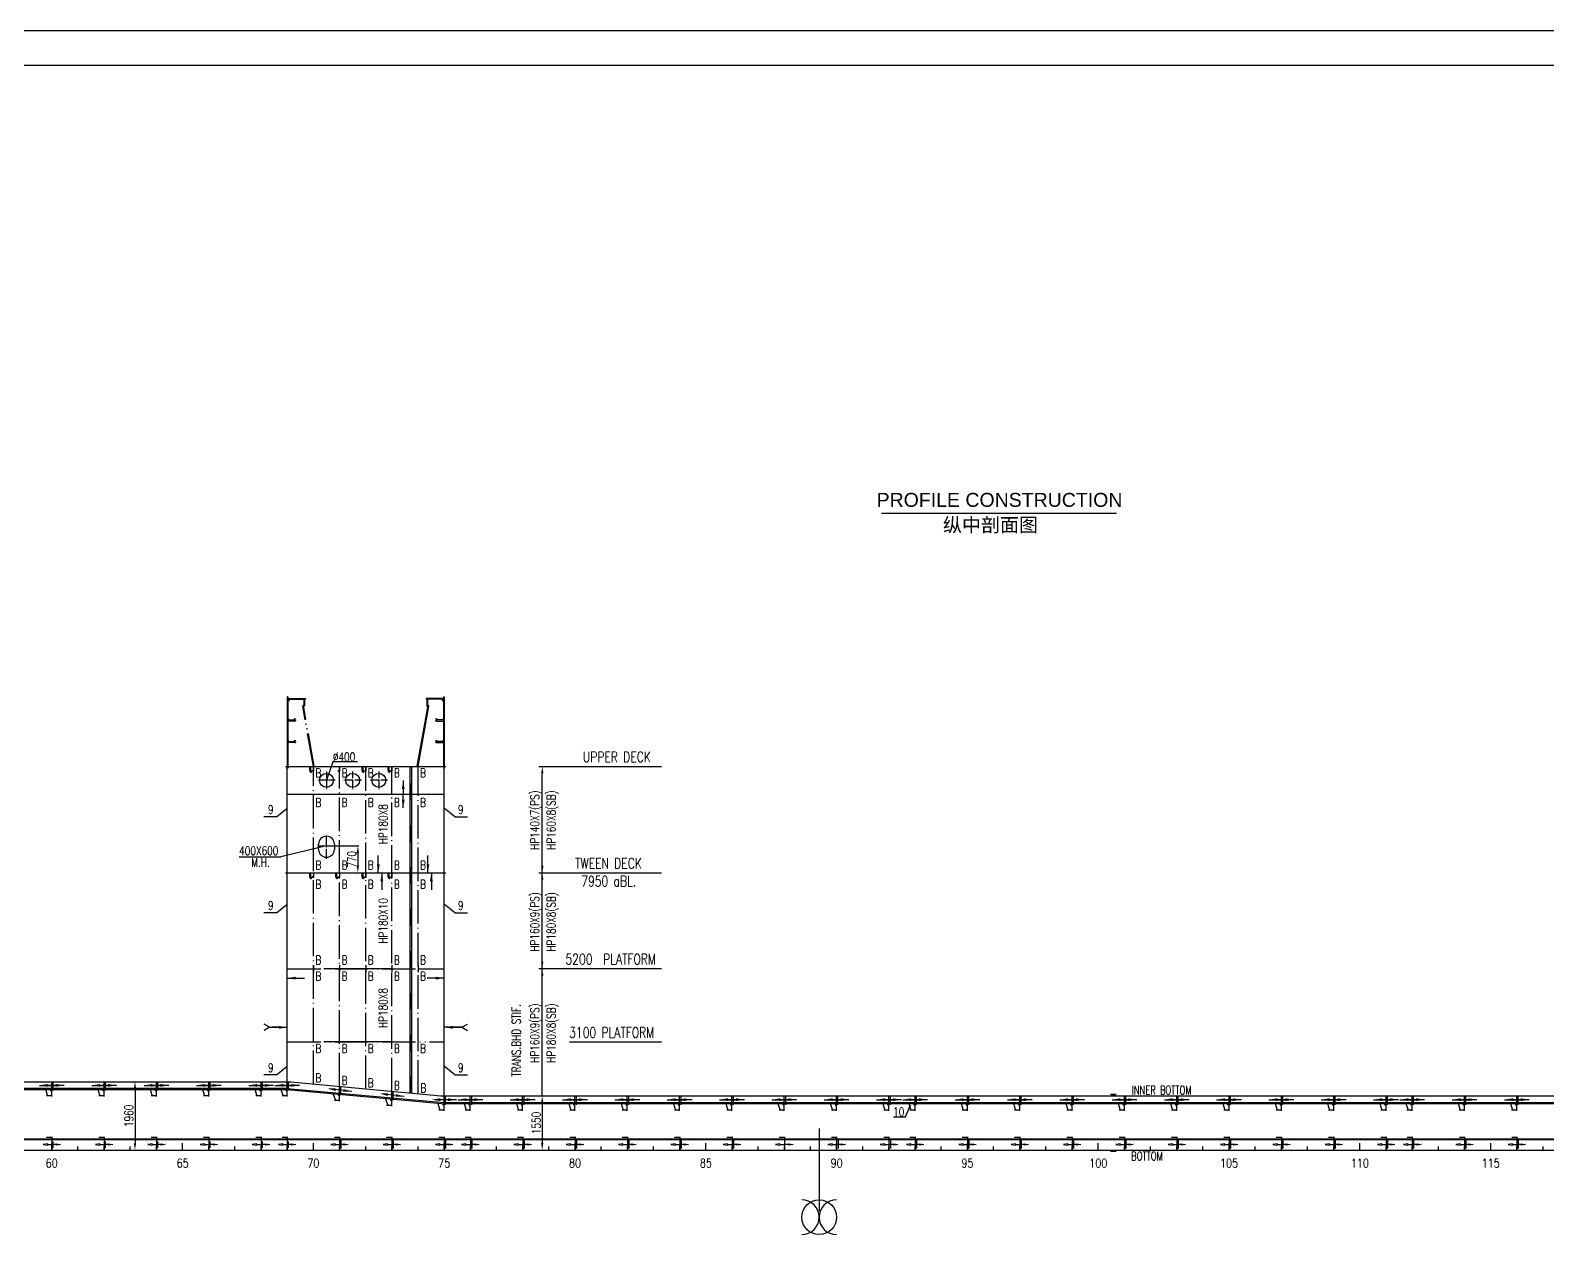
# Model space of a CAD drawing. Extents: x 373818 to 564480, y 322172 to 634257.
# Drawn here: x 467232 to 510728, y 363770 to 398299 of the extents above; entities that cross this region are included whole.
import ezdxf
from ezdxf.enums import TextEntityAlignment as Align

# ---------------------------------------------------------------- set-up
doc = ezdxf.new("R2010")
doc.units = 0
doc.header["$LTSCALE"] = 40
doc.header["$MEASUREMENT"] = 0
for name, pattern in [('ACAD_ISO03W100', [30, 12, -18]), ('ACAD_ISO04W100', [30.5, 24, -3, 0.5, -3]), ('ACAD_ISO05W100', [34, 24, -3, 0.5, -3, 0.5, -3]), ('DOT106', [0.6, 0, -0.6])]:
    doc.linetypes.add(name, pattern=pattern)
doc.layers.get('0').update_dxf_attribs({"linetype": 'CONTINUOUS'})
doc.layers.get('DEFPOINTS').update_dxf_attribs({"linetype": 'CONTINUOUS'})
for name, color, linetype in [('01CONTINUOUS', 2, 'CONTINUOUS'), ('11TEXTE', 4, 'CONTINUOUS'), ('12TEXTC', 6, 'CONTINUOUS'), ('16LOCK', 9, 'DOT106'), ('BT_ENG', 7, 'CONTINUOUS'), ('C-CEN', 4, 'ACAD_ISO04W100'), ('C-CON', 4, 'CONTINUOUS'), ('C-PH', 4, 'ACAD_ISO05W100'), ('CON-SIGN', 5, 'CONTINUOUS'), ('FRAME', 7, 'CONTINUOUS'), ('TEXT-ENG', 7, 'CONTINUOUS'), ('Y-CON', 2, 'CONTINUOUS'), ('Y-H', 2, 'ACAD_ISO03W100'), ('Y-PH', 2, 'ACAD_ISO05W100')]:
    doc.layers.add(name, color=color, linetype=linetype)
doc.styles.add('ROMANS', font='romans.shx', dxfattribs={"width": 0.75, "height": 250, "bigfont": 'hzdx.shx'})
doc.styles.add('SWISS721LIGHTBT', font='swissl.ttf')

# ---------------------------------------------------------------- blocks, each defined once
blk = doc.blocks.new('A$C3FA63ACD')
at = {"layer": 'Y-CON'}
for p, q in [((0, 200), (0, 0)), ((0, 100), (750, 100))]:
    blk.add_line(p, q, dxfattribs=at)
blk = doc.blocks.new('A$C5B792903')
blk.add_line((508, 91), (0, 91))
blk.add_line((508, 91), (0, 91))
blk.add_lwpolyline([(0, 91, 0, 80, 0), (242, 91, 80, 80, 0)], format="xyseb")
blk.add_lwpolyline([(0, 91, 0, 80, 0), (242, 91, 80, 80, 0)], format="xyseb")
at = {"layer": 'C-CON'}
for q in [(666, 182), (666, 0)]:
    blk.add_line((508, 91), q, dxfattribs=at)
blk = doc.blocks.new('_CLOSEDBLANK')
at = {"color": 0, "linetype": 'ByBlock'}
for p, q in [((-1, 0.17), (0, 0)), ((-1, 0.17), (-1, -0.17)), ((0, 0), (-1, -0.17))]:
    blk.add_line(p, q, dxfattribs=at)

msp = doc.modelspace()

# ---------------------------------------------------------------- linework, layer by layer
at = {"color": 2}
msp.add_line((417692.4, 397299.4), (562792.4, 397299.4), dxfattribs=at)
for p, q in [((475240.55, 377074.16), (475240.55, 377196.08)), ((475903.42, 377323.3), (475721.41, 376796.12)), ((476608.49, 377323.3), (475903.42, 377323.3)), ((476740.55, 377074.16), (476740.55, 377196.08)), ((477490.55, 377074.16), (477490.55, 377196.08)), ((478121.41, 367829.36), (478121.41, 377196.08)), ((478171.41, 367824.59), (478171.41, 377196.08)), ((477921.23, 376789.23), (477921.23, 376598.33)), ((474289.48, 375749.95), (474596.41, 375996.08)), ((479403.34, 375749.95), (479096.41, 375996.08)), ((474289.48, 375749.95), (473929.58, 375749.95)), ((479403.34, 375749.95), (479763.25, 375749.95)), ((477206.75, 374146.08), (477206.75, 374636.97)), ((478627.66, 374146.08), (478627.66, 374636.97)), ((475241.41, 374024.16), (475241.41, 374146.08)), ((475991.41, 374024.16), (475991.41, 374146.08)), ((476741.41, 374024.16), (476741.41, 374146.08)), ((477307.17, 374146.08), (477307.17, 373655.18)), ((477491.41, 374024.16), (477491.41, 374146.08)), ((478728.08, 374146.08), (478728.08, 373655.18)), ((474289.48, 372999.95), (474596.41, 373246.08)), ((479403.34, 372999.95), (479096.41, 373246.08)), ((474289.48, 372999.95), (473929.58, 372999.95)), ((479403.34, 372999.95), (479763.25, 372999.95)), ((474596.41, 371124.89), (475087.31, 371124.89)), ((479096.41, 371124.89), (478605.52, 371124.89)), ((474289.48, 368349.95), (474596.41, 368596.08)), ((479403.34, 368349.95), (479096.41, 368596.08)), ((467491.39, 368050.02), (467982.28, 368050.02)), ((468201.44, 368050.02), (467710.54, 368050.02)), ((468991.39, 368050.02), (469482.28, 368050.02)), ((469701.44, 368050.02), (469210.54, 368050.02)), ((470491.39, 368050.02), (470982.28, 368050.02)), ((471201.44, 368050.02), (470710.54, 368050.02)), ((471991.39, 368050.02), (472482.28, 368050.02)), ((472701.44, 368050.02), (472210.54, 368050.02)), ((473491.39, 368050.02), (473982.28, 368050.02)), ((474201.44, 368050.02), (473710.54, 368050.02)), ((474289.48, 368349.95), (473929.58, 368349.95)), ((474241.39, 368050.02), (474732.28, 368050.02)), ((474951.44, 368050.02), (474460.54, 368050.02)), ((479403.34, 368349.95), (479763.25, 368349.95)), ((446846.41, 367966.08), (474596.41, 367966.08)), ((446846.41, 367936.08), (474596.41, 367936.08)), ((467666.41, 367936.08), (467726.41, 367749.08)), ((469166.41, 367936.08), (469226.41, 367749.08)), ((470666.41, 367936.08), (470726.41, 367749.08)), ((472166.41, 367936.08), (472226.41, 367749.08)), ((473666.41, 367936.08), (473726.41, 367749.08)), ((474416.41, 367936.08), (474476.41, 367749.08)), ((474596.41, 367963.1), (479094.62, 367556.07)), ((474596.41, 367932.63), (479124.62, 367522.62)), ((475916.41, 367802.53), (475976.41, 367615.53)), ((476449.1, 367875.78), (475961.44, 367932.04)), ((477416.41, 367659.44), (477476.41, 367472.44)), ((477949.1, 367732.7), (477461.44, 367788.96)), ((479449.65, 367640.01), (478958.76, 367640.01)), ((479094.62, 367556.07), (521094.62, 367556.07)), ((479489.6, 367640.01), (479980.49, 367640.01)), ((480199.65, 367640.01), (479708.76, 367640.01)), ((480989.6, 367640.01), (481480.49, 367640.01)), ((481699.65, 367640.01), (481208.76, 367640.01)), ((482489.6, 367640.01), (482980.49, 367640.01)), ((483199.65, 367640.01), (482708.76, 367640.01)), ((483989.6, 367640.01), (484480.49, 367640.01)), ((484699.65, 367640.01), (484208.76, 367640.01)), ((485489.6, 367640.01), (485980.49, 367640.01)), ((486199.65, 367640.01), (485708.76, 367640.01)), ((486989.6, 367640.01), (487480.49, 367640.01)), ((487699.65, 367640.01), (487208.76, 367640.01)), ((488489.6, 367640.01), (488980.49, 367640.01)), ((489199.65, 367640.01), (488708.76, 367640.01)), ((489989.6, 367640.01), (490480.49, 367640.01)), ((490699.65, 367640.01), (490208.76, 367640.01)), ((491491.39, 367640.01), (491982.28, 367640.01)), ((492201.44, 367640.01), (491710.54, 367640.01)), ((492239.6, 367640.01), (492730.49, 367640.01)), ((492949.65, 367640.01), (492458.76, 367640.01)), ((493739.6, 367640.01), (494230.49, 367640.01)), ((494449.65, 367640.01), (493958.76, 367640.01)), ((495239.6, 367640.01), (495730.49, 367640.01)), ((495949.65, 367640.01), (495458.76, 367640.01)), ((496739.6, 367640.01), (497230.49, 367640.01)), ((497449.65, 367640.01), (496958.76, 367640.01)), ((498356.43, 367788.28), (498195.82, 367788.28)), ((498253.91, 367746.07), (498223.3, 367788.28)), ((498239.6, 367640.01), (498730.49, 367640.01)), ((498298.05, 367746.07), (498267.43, 367788.28)), ((498340.96, 367746.07), (498310.34, 367788.28)), ((498949.65, 367640.01), (498458.76, 367640.01)), ((499739.6, 367640.01), (500230.49, 367640.01)), ((500449.65, 367640.01), (499958.76, 367640.01)), ((501239.6, 367640.01), (501730.49, 367640.01)), ((501949.65, 367640.01), (501458.76, 367640.01)), ((502739.6, 367640.01), (503230.49, 367640.01)), ((503449.65, 367640.01), (502958.76, 367640.01)), ((504239.6, 367640.01), (504730.49, 367640.01)), ((504949.65, 367640.01), (504458.76, 367640.01)), ((505739.6, 367640.01), (506230.49, 367640.01)), ((506449.65, 367640.01), (505958.76, 367640.01)), ((506489.6, 367640.01), (506980.49, 367640.01)), ((507199.65, 367640.01), (506708.76, 367640.01)), ((507989.6, 367640.01), (508480.49, 367640.01)), ((508699.65, 367640.01), (508208.76, 367640.01)), ((509489.6, 367640.01), (509980.49, 367640.01)), ((510199.65, 367640.01), (509708.76, 367640.01)), ((478914.62, 367526.07), (478974.62, 367339.07)), ((479094.62, 367526.07), (521094.62, 367526.07)), ((479664.62, 367526.07), (479724.62, 367339.07)), ((481164.62, 367526.07), (481224.62, 367339.07)), ((482664.62, 367526.07), (482724.62, 367339.07)), ((484164.62, 367526.07), (484224.62, 367339.07)), ((485664.62, 367526.07), (485724.62, 367339.07)), ((487164.62, 367526.07), (487224.62, 367339.07)), ((488664.62, 367526.07), (488724.62, 367339.07)), ((490164.62, 367526.07), (490224.62, 367339.07)), ((491666.41, 367526.07), (491726.41, 367339.07)), ((491979.32, 367145.02), (492321.42, 367145.02)), ((492321.42, 367145.02), (492459.22, 367493.99)), ((492414.62, 367526.07), (492474.62, 367339.07)), ((493914.62, 367526.07), (493974.62, 367339.07)), ((495414.62, 367526.07), (495474.62, 367339.07)), ((496914.62, 367526.07), (496974.62, 367339.07)), ((498414.62, 367526.07), (498474.62, 367339.07)), ((499914.62, 367526.07), (499974.62, 367339.07)), ((501414.62, 367526.07), (501474.62, 367339.07)), ((502914.62, 367526.07), (502974.62, 367339.07)), ((504414.62, 367526.07), (504474.62, 367339.07)), ((505914.62, 367526.07), (505974.62, 367339.07)), ((506664.62, 367526.07), (506724.62, 367339.07)), ((508164.62, 367526.07), (508224.62, 367339.07)), ((509664.62, 367526.07), (509724.62, 367339.07)), ((489845.91, 366813.69), (489845.91, 364438.64)), ((467846.41, 366196.08), (467846.41, 366396.08)), ((468596.41, 366196.08), (468596.41, 366296.08)), ((469346.41, 366196.08), (469346.41, 366296.08)), ((470096.41, 366196.08), (470096.41, 366296.08)), ((470846.41, 366196.08), (470846.41, 366296.08)), ((471596.41, 366196.08), (471596.41, 366396.08)), ((472346.41, 366196.08), (472346.41, 366296.08)), ((473096.41, 366196.08), (473096.41, 366296.08)), ((473846.41, 366196.08), (473846.41, 366296.08)), ((474596.41, 366196.08), (474596.41, 366296.08)), ((475346.41, 366196.08), (475346.41, 366396.08)), ((476096.41, 366196.08), (476096.41, 366296.08)), ((476846.41, 366196.08), (476846.41, 366296.08)), ((477596.41, 366196.08), (477596.41, 366296.08)), ((478346.41, 366196.08), (478346.41, 366296.08)), ((479096.41, 366196.08), (479096.41, 366396.08)), ((479846.41, 366196.08), (479846.41, 366296.08)), ((480596.41, 366196.08), (480596.41, 366296.08)), ((481346.41, 366196.08), (481346.41, 366296.08)), ((482096.41, 366196.08), (482096.41, 366296.08)), ((482846.41, 366196.08), (482846.41, 366396.08)), ((483596.41, 366196.08), (483596.41, 366296.08)), ((484346.41, 366196.08), (484346.41, 366296.08)), ((485096.41, 366196.08), (485096.41, 366296.08)), ((485846.41, 366196.08), (485846.41, 366296.08)), ((486596.41, 366196.08), (486596.41, 366396.08)), ((487346.41, 366196.08), (487346.41, 366296.08)), ((488096.41, 366196.08), (488096.41, 366296.08)), ((488846.41, 366196.08), (488846.41, 366296.08)), ((489596.41, 366196.08), (489596.41, 366296.08)), ((490346.41, 366196.08), (490346.41, 366396.08)), ((491096.41, 366196.08), (491096.41, 366296.08)), ((491846.41, 366196.08), (491846.41, 366296.08)), ((492596.41, 366196.08), (492596.41, 366296.08)), ((493346.41, 366196.08), (493346.41, 366296.08)), ((494096.41, 366196.08), (494096.41, 366396.08)), ((494846.41, 366196.08), (494846.41, 366296.08)), ((495596.41, 366196.08), (495596.41, 366296.08)), ((496346.41, 366196.08), (496346.41, 366296.08)), ((497096.41, 366196.08), (497096.41, 366296.08)), ((497846.41, 366196.08), (497846.41, 366396.08)), ((498596.41, 366196.08), (498596.41, 366296.08)), ((499346.41, 366196.08), (499346.41, 366296.08)), ((500096.41, 366196.08), (500096.41, 366296.08)), ((500846.41, 366196.08), (500846.41, 366296.08)), ((501596.41, 366196.08), (501596.41, 366396.08)), ((502346.41, 366196.08), (502346.41, 366296.08)), ((503096.41, 366196.08), (503096.41, 366296.08)), ((503846.41, 366196.08), (503846.41, 366296.08)), ((504596.41, 366196.08), (504596.41, 366296.08)), ((505346.41, 366196.08), (505346.41, 366396.08)), ((506096.41, 366196.08), (506096.41, 366296.08)), ((506846.41, 366196.08), (506846.41, 366296.08)), ((507596.41, 366196.08), (507596.41, 366296.08)), ((508346.41, 366196.08), (508346.41, 366296.08)), ((509096.41, 366196.08), (509096.41, 366396.08)), ((509846.41, 366196.08), (509846.41, 366296.08)), ((510596.41, 366196.08), (510596.41, 366296.08)), ((498358.21, 366153.86), (498197.6, 366153.86)), ((498255.7, 366196.08), (498225.08, 366153.86)), ((498299.83, 366196.08), (498269.22, 366153.86)), ((498342.75, 366196.08), (498312.13, 366153.86))]:
    msp.add_line(p, q)
at = {"color": 1, "linetype": 'ByBlock'}
for p, q in [((481906.34, 367746.07), (481908.13, 376996.08)), ((475751.99, 374916.08), (476649.74, 374916.08)), ((476619.74, 374716.08), (476619.74, 374346.08)), ((470232.54, 367956.08), (470232.54, 366396.08)), ((481906.34, 367546.07), (481906.34, 366396.08))]:
    msp.add_line(p, q, dxfattribs=at)
for points in [[(477921.23, 376789.23, 0, 80, 0), (477921.23, 376547.4, 80, 80, 0)], [(477921.23, 376003.08, 0, 80, 0), (477921.23, 376244.91, 80, 80, 0)], [(477206.75, 374146.08, 0, 80, 0), (477206.75, 374387.91, 80, 80, 0)], [(477307.17, 374146.08, 0, 80, 0), (477307.17, 373904.24, 80, 80, 0)], [(478627.66, 374146.08, 0, 80, 0), (478627.66, 374387.91, 80, 80, 0)], [(478728.08, 374146.08, 0, 80, 0), (478728.08, 373904.24, 80, 80, 0)], [(474596.41, 371124.89, 0, 80, 0), (474838.25, 371124.89, 80, 80, 0)], [(479096.41, 371124.89, 0, 80, 0), (478854.58, 371124.89, 80, 80, 0)], [(467491.39, 368050.02, 0, 80, 0), (467733.22, 368050.02, 80, 80, 0)], [(468201.44, 368050.02, 0, 80, 0), (467959.61, 368050.02, 80, 80, 0)], [(468991.39, 368050.02, 0, 80, 0), (469233.22, 368050.02, 80, 80, 0)], [(469701.44, 368050.02, 0, 80, 0), (469459.61, 368050.02, 80, 80, 0)], [(470491.39, 368050.02, 0, 80, 0), (470733.22, 368050.02, 80, 80, 0)], [(471201.44, 368050.02, 0, 80, 0), (470959.61, 368050.02, 80, 80, 0)], [(471991.39, 368050.02, 0, 80, 0), (472233.22, 368050.02, 80, 80, 0)], [(472701.44, 368050.02, 0, 80, 0), (472459.61, 368050.02, 80, 80, 0)], [(473491.39, 368050.02, 0, 80, 0), (473733.22, 368050.02, 80, 80, 0)], [(474201.44, 368050.02, 0, 80, 0), (473959.61, 368050.02, 80, 80, 0)], [(474241.39, 368050.02, 0, 80, 0), (474483.22, 368050.02, 80, 80, 0)], [(474951.44, 368050.02, 0, 80, 0), (474709.61, 368050.02, 80, 80, 0)], [(475743.73, 367957.16, 0, 80, 0), (475983.97, 367929.44, 80, 80, 0)], [(476449.1, 367875.78, 0, 80, 0), (476208.86, 367903.5, 80, 80, 0)], [(477243.73, 367814.07, 0, 80, 0), (477483.97, 367786.36, 80, 80, 0)], [(477949.1, 367732.7, 0, 80, 0), (477708.86, 367760.41, 80, 80, 0)], [(478739.6, 367640.01, 0, 80, 0), (478981.43, 367640.01, 80, 80, 0)], [(479449.65, 367640.01, 0, 80, 0), (479207.82, 367640.01, 80, 80, 0)], [(479489.6, 367640.01, 0, 80, 0), (479731.43, 367640.01, 80, 80, 0)], [(480199.65, 367640.01, 0, 80, 0), (479957.82, 367640.01, 80, 80, 0)], [(480989.6, 367640.01, 0, 80, 0), (481231.43, 367640.01, 80, 80, 0)], [(481699.65, 367640.01, 0, 80, 0), (481457.82, 367640.01, 80, 80, 0)], [(482489.6, 367640.01, 0, 80, 0), (482731.43, 367640.01, 80, 80, 0)], [(483199.65, 367640.01, 0, 80, 0), (482957.82, 367640.01, 80, 80, 0)], [(483989.6, 367640.01, 0, 80, 0), (484231.43, 367640.01, 80, 80, 0)], [(484699.65, 367640.01, 0, 80, 0), (484457.82, 367640.01, 80, 80, 0)], [(485489.6, 367640.01, 0, 80, 0), (485731.43, 367640.01, 80, 80, 0)], [(486199.65, 367640.01, 0, 80, 0), (485957.82, 367640.01, 80, 80, 0)], [(486989.6, 367640.01, 0, 80, 0), (487231.43, 367640.01, 80, 80, 0)], [(487699.65, 367640.01, 0, 80, 0), (487457.82, 367640.01, 80, 80, 0)], [(488489.6, 367640.01, 0, 80, 0), (488731.43, 367640.01, 80, 80, 0)], [(489199.65, 367640.01, 0, 80, 0), (488957.82, 367640.01, 80, 80, 0)], [(489989.6, 367640.01, 0, 80, 0), (490231.43, 367640.01, 80, 80, 0)], [(490699.65, 367640.01, 0, 80, 0), (490457.82, 367640.01, 80, 80, 0)], [(491491.39, 367640.01, 0, 80, 0), (491733.22, 367640.01, 80, 80, 0)], [(492201.44, 367640.01, 0, 80, 0), (491959.61, 367640.01, 80, 80, 0)], [(492239.6, 367640.01, 0, 80, 0), (492481.43, 367640.01, 80, 80, 0)], [(492949.65, 367640.01, 0, 80, 0), (492707.82, 367640.01, 80, 80, 0)], [(493739.6, 367640.01, 0, 80, 0), (493981.43, 367640.01, 80, 80, 0)], [(494449.65, 367640.01, 0, 80, 0), (494207.82, 367640.01, 80, 80, 0)], [(495239.6, 367640.01, 0, 80, 0), (495481.43, 367640.01, 80, 80, 0)], [(495949.65, 367640.01, 0, 80, 0), (495707.82, 367640.01, 80, 80, 0)], [(496739.6, 367640.01, 0, 80, 0), (496981.43, 367640.01, 80, 80, 0)], [(497449.65, 367640.01, 0, 80, 0), (497207.82, 367640.01, 80, 80, 0)], [(498239.6, 367640.01, 0, 80, 0), (498481.43, 367640.01, 80, 80, 0)], [(498949.65, 367640.01, 0, 80, 0), (498707.82, 367640.01, 80, 80, 0)], [(499739.6, 367640.01, 0, 80, 0), (499981.43, 367640.01, 80, 80, 0)], [(500449.65, 367640.01, 0, 80, 0), (500207.82, 367640.01, 80, 80, 0)], [(501239.6, 367640.01, 0, 80, 0), (501481.43, 367640.01, 80, 80, 0)], [(501949.65, 367640.01, 0, 80, 0), (501707.82, 367640.01, 80, 80, 0)], [(502739.6, 367640.01, 0, 80, 0), (502981.43, 367640.01, 80, 80, 0)], [(503449.65, 367640.01, 0, 80, 0), (503207.82, 367640.01, 80, 80, 0)], [(504239.6, 367640.01, 0, 80, 0), (504481.43, 367640.01, 80, 80, 0)], [(504949.65, 367640.01, 0, 80, 0), (504707.82, 367640.01, 80, 80, 0)], [(505739.6, 367640.01, 0, 80, 0), (505981.43, 367640.01, 80, 80, 0)], [(506449.65, 367640.01, 0, 80, 0), (506207.82, 367640.01, 80, 80, 0)], [(506489.6, 367640.01, 0, 80, 0), (506731.43, 367640.01, 80, 80, 0)], [(507199.65, 367640.01, 0, 80, 0), (506957.82, 367640.01, 80, 80, 0)], [(507989.6, 367640.01, 0, 80, 0), (508231.43, 367640.01, 80, 80, 0)], [(508699.65, 367640.01, 0, 80, 0), (508457.82, 367640.01, 80, 80, 0)], [(509489.6, 367640.01, 0, 80, 0), (509731.43, 367640.01, 80, 80, 0)], [(510199.65, 367640.01, 0, 80, 0), (509957.82, 367640.01, 80, 80, 0)]]:
    msp.add_lwpolyline(points, format="xyseb")
at = {"color": 1}
for points in [[(474397.83, 369714.08), (474152.77, 369714.08)], [(479295, 369714.08), (479619.11, 369714.08)]]:
    msp.add_lwpolyline(points, dxfattribs=at)
for centre, radius in [((475721.41, 376796.12), 200), ((476471.41, 376796.12), 200), ((477221.41, 376796.05), 200), ((489845.91, 364269.64), 500)]:
    msp.add_circle(centre, radius)
for centre, radius, start, end in [((474596.41, 377196.08), 50, 270, 0), ((475290.55, 377074.16), 50, 180, 220.300494), ((475271.49, 377057.99), 25, 220.300494, 355.621629), ((475295.55, 377081.08), 25, 180, 270), ((476790.55, 377074.16), 50, 180, 220.300494), ((476771.49, 377057.99), 25, 220.300494, 355.621629), ((476795.55, 377081.08), 25, 180, 270), ((477540.55, 377074.16), 50, 180, 220.300494), ((477521.49, 377057.99), 25, 220.300494, 355.621629), ((477545.55, 377081.08), 25, 180, 270), ((475291.41, 374024.16), 50, 180, 220.300494), ((475272.35, 374007.99), 25, 220.300494, 355.621629), ((475296.41, 374031.08), 25, 180, 270), ((476041.41, 374024.16), 50, 180, 220.300494), ((476022.35, 374007.99), 25, 220.300494, 355.621629), ((476046.41, 374031.08), 25, 180, 270), ((476791.41, 374024.16), 50, 180, 220.300494), ((476772.35, 374007.99), 25, 220.300494, 355.621629), ((476796.41, 374031.08), 25, 180, 270), ((477541.41, 374024.16), 50, 180, 220.300494), ((477522.35, 374007.99), 25, 220.300494, 355.621629), ((477546.41, 374031.08), 25, 180, 270), ((467846.41, 367936.08), 50, 180, 270), ((469346.41, 367936.08), 50, 180, 270), ((470846.41, 367936.08), 50, 180, 270), ((472346.41, 367936.08), 50, 180, 270), ((473846.41, 367936.08), 50, 180, 270), ((474596.41, 367936.08), 50, 180, 270), ((476096.41, 367802.53), 50, 180, 270), ((477596.41, 367659.44), 50, 180, 270), ((479094.62, 367526.07), 50, 180, 270), ((479844.62, 367526.07), 50, 180, 270), ((481344.62, 367526.07), 50, 180, 270), ((482844.62, 367526.07), 50, 180, 270), ((484344.62, 367526.07), 50, 180, 270), ((485844.62, 367526.07), 50, 180, 270), ((487344.62, 367526.07), 50, 180, 270), ((488844.62, 367526.07), 50, 180, 270), ((490344.62, 367526.07), 50, 180, 270), ((491846.41, 367526.07), 50, 180, 270), ((492594.62, 367526.07), 50, 180, 270), ((494094.62, 367526.07), 50, 180, 270), ((495594.62, 367526.07), 50, 180, 270), ((497094.62, 367526.07), 50, 180, 270), ((498594.62, 367526.07), 50, 180, 270), ((500094.62, 367526.07), 50, 180, 270), ((501594.62, 367526.07), 50, 180, 270), ((503094.62, 367526.07), 50, 180, 270), ((504594.62, 367526.07), 50, 180, 270), ((506094.62, 367526.07), 50, 180, 270), ((506844.62, 367526.07), 50, 180, 270), ((508344.62, 367526.07), 50, 180, 270), ((509844.62, 367526.07), 50, 180, 270), ((489345.91, 364269.64), 500, 270, 90), ((490345.91, 364269.64), 500, 90, 270)]:
    msp.add_arc(centre, radius, start, end)
at = {"color": 1, "linetype": 'ByBlock'}
for points in [[(481874.8, 376996.08), (481941.47, 376996.08), (481908.13, 377196.08)], [(476586.41, 374716.08), (476653.07, 374716.08), (476619.74, 374916.08)], [(476586.41, 374346.08), (476653.07, 374346.08), (476619.74, 374146.08)], [(481874.8, 374346.08), (481941.47, 374346.08), (481908.13, 374146.08)], [(481874.8, 373946.08), (481941.47, 373946.08), (481908.13, 374146.08)], [(481874.8, 371596.08), (481941.47, 371596.08), (481908.13, 371396.08)], [(481874.8, 371196.08), (481941.47, 371196.08), (481908.13, 371396.08)], [(470199.21, 367956.08), (470265.87, 367956.08), (470232.54, 368156.08)], [(481873.01, 367546.07), (481939.68, 367546.07), (481906.34, 367746.07)], [(470199.21, 366396.08), (470265.87, 366396.08), (470232.54, 366196.08)], [(481873.01, 366396.08), (481939.68, 366396.08), (481906.34, 366196.08)]]:
    msp.add_solid(points, dxfattribs=at)
at = {"color": 1}
for points in [[(474397.83, 369747.41), (474597.83, 369714.08), (474397.83, 369680.74)], [(479295, 369680.74), (479095, 369714.08), (479295, 369747.41)]]:
    msp.add_solid(points, dxfattribs=at)
at = {"layer": '01CONTINUOUS'}
msp.add_line((498364.49, 384444.77), (491635.52, 384444.77), dxfattribs=at)
at = {"layer": '16LOCK'}
msp.add_line((474021.41, 366196.08), (520521.41, 366196.08), dxfattribs=at)
at = {"layer": 'BT_ENG'}
msp.add_line((415192.4, 398299.4), (563792.4, 398299.4), dxfattribs=at)
at = {"layer": 'C-CEN', "ltscale": 0.2}
for p, q in [((475270.55, 377081.08), (475270.55, 377196.08)), ((476770.55, 377081.08), (476770.55, 377196.08)), ((477520.55, 377081.08), (477520.55, 377196.08)), ((475971.41, 376796.12), (475471.41, 376796.12)), ((475721.41, 377046.12), (475721.41, 376546.12)), ((476721.41, 376796.12), (476221.41, 376796.12)), ((476471.41, 377046.12), (476471.41, 376546.12)), ((477471.41, 376796.05), (476971.41, 376796.05)), ((477221.41, 377046.05), (477221.41, 376546.05)), ((475271.41, 374031.08), (475271.41, 374146.08)), ((476021.41, 374031.08), (476021.41, 374146.08)), ((476771.41, 374031.08), (476771.41, 374146.08)), ((477521.41, 374031.08), (477521.41, 374146.08))]:
    msp.add_line(p, q, dxfattribs=at)
at = {"layer": 'C-CEN'}
for p, q in [((475346.41, 368094.07), (475346.41, 377196.08)), ((476096.41, 368022.53), (476096.41, 377196.08)), ((476846.41, 367950.99), (476846.41, 377196.08)), ((477596.41, 367879.44), (477596.41, 377196.08)), ((478346.41, 367807.9), (478346.41, 377196.08)), ((475346.41, 368094.07), (475346.41, 374146.08)), ((476096.41, 368022.53), (476096.41, 374146.08)), ((476846.41, 367950.99), (476846.41, 374146.08)), ((477596.41, 367879.44), (477596.41, 374146.08))]:
    msp.add_line(p, q, dxfattribs=at)
at = {"layer": 'C-CEN', "ltscale": 0.3}
for p, q in [((475721.99, 374541.08), (475721.99, 375241.68)), ((475471.99, 374916.08), (475971.99, 374916.08))]:
    msp.add_line(p, q, dxfattribs=at)
at = {"layer": 'C-CON'}
for p, q in [((474616.41, 379186.08), (474596.41, 379186.08)), ((474596.41, 379186.08), (474596.41, 377139.17)), ((474616.41, 379186.08), (474616.41, 377196.08)), ((474616.41, 379146.08), (475116.41, 379146.08)), ((474616.41, 379121.08), (475116.41, 379121.08)), ((475068.56, 378891.21), (475043.62, 378889.41)), ((475071.41, 379121.08), (475071.41, 378921.08)), ((475091.41, 378921.08), (475071.41, 378921.08)), ((475091.41, 379121.08), (475091.41, 378921.08)), ((475116.41, 379146.08), (475116.41, 379121.08)), ((478321.48, 377197.88), (478624.27, 378891.21)), ((478346.41, 377196.08), (478651.34, 378918.92)), ((478576.41, 379146.08), (478576.41, 379121.08)), ((479076.41, 379146.08), (478576.41, 379146.08)), ((479076.41, 379121.08), (478576.41, 379121.08)), ((478601.41, 379121.08), (478601.41, 378921.08)), ((478601.41, 378921.08), (478621.41, 378921.08)), ((478621.41, 379121.08), (478621.41, 378921.08)), ((478624.27, 378891.21), (478649.2, 378889.41)), ((479076.41, 379186.08), (479076.41, 377196.08)), ((479076.41, 379186.08), (479096.41, 379186.08)), ((479096.41, 379186.08), (479096.41, 377139.17)), ((474816.41, 378496.08), (474616.41, 378496.08)), ((478876.41, 378496.08), (479076.41, 378496.08)), ((474816.41, 377876.08), (474616.41, 377876.08)), ((478876.41, 377876.08), (479076.41, 377876.08)), ((475496.99, 374816.08), (475496.99, 374966.08)), ((475946.99, 374966.08), (475946.99, 374816.08)), ((473218.26, 374598.7), (474417.46, 374598.7)), ((475721.99, 374916.08), (474417.46, 374598.7)), ((446846.41, 366521.08), (524096.41, 366521.08)), ((446846.41, 366496.08), (524071.41, 366496.08))]:
    msp.add_line(p, q, dxfattribs=at)
for centre, radius, start, end in [((474616.41, 379121.08), 50, 270, 0), ((475071.41, 378921.08), 30, 90, 184.129913), ((478621.41, 378921.08), 30, 355.870087, 90), ((479076.41, 379121.08), 50, 180, 270), ((474616.41, 378526.08), 30, 0, 90), ((474816.41, 378526.08), 30, 270, 180), ((478876.41, 378526.08), 30, 0, 270), ((479076.41, 378526.08), 30, 90, 180), ((474616.41, 377906.08), 30, 0, 90), ((474816.41, 377906.08), 30, 270, 180), ((478876.41, 377906.08), 30, 0, 270), ((479076.41, 377906.08), 30, 90, 180), ((475721.99, 374966.08), 225, 0, 180), ((475721.99, 374816.08), 225, 180, 0)]:
    msp.add_arc(centre, radius, start, end, dxfattribs=at)
at = {"layer": 'C-PH'}
for p, q in [((475346.41, 377196.08), (475041.49, 378918.92)), ((475371.35, 377197.88), (475068.56, 378891.21)), ((477921.23, 376789.23), (477921.23, 376396.15)), ((477921.23, 376003.08), (477921.23, 376396.15))]:
    msp.add_line(p, q, dxfattribs=at)
at = {"layer": 'CON-SIGN', "color": 1}
for points in [[(467720.61, 366354.98), (467846.41, 366354.98)], [(467972.22, 366354.98), (467846.41, 366354.98)], [(469220.61, 366354.98), (469346.41, 366354.98)], [(469472.22, 366354.98), (469346.41, 366354.98)], [(470720.61, 366354.98), (470846.41, 366354.98)], [(470972.22, 366354.98), (470846.41, 366354.98)], [(472220.61, 366354.98), (472346.41, 366354.98)], [(472472.22, 366354.98), (472346.41, 366354.98)], [(473720.61, 366354.98), (473846.41, 366354.98)], [(473972.22, 366354.98), (473846.41, 366354.98)], [(474470.61, 366354.98), (474596.41, 366354.98)], [(474722.22, 366354.98), (474596.41, 366354.98)], [(475970.61, 366354.98), (476096.41, 366354.98)], [(476222.22, 366354.98), (476096.41, 366354.98)], [(477470.61, 366354.98), (477596.41, 366354.98)], [(477722.22, 366354.98), (477596.41, 366354.98)], [(478970.61, 366354.98), (479096.41, 366354.98)], [(479222.22, 366354.98), (479096.41, 366354.98)], [(479720.61, 366354.98), (479846.41, 366354.98)], [(479972.22, 366354.98), (479846.41, 366354.98)], [(481220.61, 366354.98), (481346.41, 366354.98)], [(481472.22, 366354.98), (481346.41, 366354.98)], [(482720.61, 366354.98), (482846.41, 366354.98)], [(482972.22, 366354.98), (482846.41, 366354.98)], [(484220.61, 366354.98), (484346.41, 366354.98)], [(484472.22, 366354.98), (484346.41, 366354.98)], [(485720.61, 366354.98), (485846.41, 366354.98)], [(485972.22, 366354.98), (485846.41, 366354.98)], [(487220.61, 366354.98), (487346.41, 366354.98)], [(487472.22, 366354.98), (487346.41, 366354.98)], [(488720.61, 366354.98), (488846.41, 366354.98)], [(488972.22, 366354.98), (488846.41, 366354.98)], [(490220.61, 366354.98), (490346.41, 366354.98)], [(490472.22, 366354.98), (490346.41, 366354.98)], [(491720.61, 366354.98), (491846.41, 366354.98)], [(491972.22, 366354.98), (491846.41, 366354.98)], [(492470.61, 366354.98), (492596.41, 366354.98)], [(492722.22, 366354.98), (492596.41, 366354.98)], [(493970.61, 366354.98), (494096.41, 366354.98)], [(494222.22, 366354.98), (494096.41, 366354.98)], [(495470.61, 366354.98), (495596.41, 366354.98)], [(495722.22, 366354.98), (495596.41, 366354.98)], [(496970.61, 366354.98), (497096.41, 366354.98)], [(497222.22, 366354.98), (497096.41, 366354.98)], [(498470.61, 366354.98), (498596.41, 366354.98)], [(498722.22, 366354.98), (498596.41, 366354.98)], [(499970.61, 366354.98), (500096.41, 366354.98)], [(500222.22, 366354.98), (500096.41, 366354.98)], [(501470.61, 366354.98), (501596.41, 366354.98)], [(501722.22, 366354.98), (501596.41, 366354.98)], [(502970.61, 366354.98), (503096.41, 366354.98)], [(503222.22, 366354.98), (503096.41, 366354.98)], [(504470.61, 366354.98), (504596.41, 366354.98)], [(504722.22, 366354.98), (504596.41, 366354.98)], [(505970.61, 366354.98), (506096.41, 366354.98)], [(506222.22, 366354.98), (506096.41, 366354.98)], [(506720.61, 366354.98), (506846.41, 366354.98)], [(506972.22, 366354.98), (506846.41, 366354.98)], [(508220.61, 366354.98), (508346.41, 366354.98)], [(508472.22, 366354.98), (508346.41, 366354.98)], [(509720.61, 366354.98), (509846.41, 366354.98)], [(509972.22, 366354.98), (509846.41, 366354.98)]]:
    msp.add_lwpolyline(points, dxfattribs=at)
at = {"layer": 'DEFPOINTS', "color": 0, "linetype": 'ByBlock'}
for p in [(475721.99, 374916.08), (484336.41, 369496.08)]:
    msp.add_point(p, dxfattribs=at)
at = {"layer": 'TEXT-ENG', "color": 1}
for p, q in [((481808.31, 377196.08), (485322.06, 377196.08)), ((481808.31, 374146.08), (485322.06, 374146.08)), ((481808.31, 371396.08), (485322.06, 371396.08)), ((482688.07, 369296.08), (485322.06, 369296.08))]:
    msp.add_line(p, q, dxfattribs=at)
at = {"layer": 'Y-CON'}
for p, q in [((474616.41, 378526.08), (474816.41, 378526.08)), ((479076.41, 378526.08), (478876.41, 378526.08)), ((474616.41, 377906.08), (474816.41, 377906.08)), ((479076.41, 377906.08), (478876.41, 377906.08)), ((474546.41, 377196.08), (477896.41, 377196.08)), ((474596.41, 368156.08), (474596.41, 377196.08)), ((477896.41, 377196.08), (479146.41, 377196.08)), ((479094.62, 367746.07), (479096.41, 377196.08)), ((474596.41, 376396.07), (479096.26, 376395.85)), ((474546.41, 374146.08), (479146.41, 374146.08)), ((474596.41, 374146.08), (479096.41, 374146.08)), ((475346.41, 371494.08), (475346.41, 371294.08)), ((476096.41, 371494.08), (476096.41, 371294.08)), ((476846.41, 371494.08), (476846.41, 371294.08)), ((477596.41, 371494.08), (477596.41, 371294.08)), ((477596.41, 371394.08), (475646.41, 371394.08)), ((477596.41, 369296.08), (475646.41, 369296.08)), ((439316.41, 368156.08), (474696.41, 368156.08)), ((467846.41, 367734.08), (467846.41, 368156.08)), ((467886.41, 367905.12), (467886.41, 368156.08)), ((469346.41, 367734.08), (469346.41, 368156.08)), ((469386.41, 367905.12), (469386.41, 368156.08)), ((470846.41, 367734.08), (470846.41, 368156.08)), ((470886.41, 367905.12), (470886.41, 368156.08)), ((472346.41, 367734.08), (472346.41, 368156.08)), ((472386.41, 367905.12), (472386.41, 368156.08)), ((473846.41, 367734.08), (473846.41, 368156.08)), ((473886.41, 367905.12), (473886.41, 368156.08)), ((474596.41, 367734.08), (474596.41, 368156.08)), ((474636.41, 367905.12), (474636.41, 368156.08)), ((474696.41, 368156.08), (478994.62, 367746.07)), ((476096.41, 367600.53), (476096.41, 368022.53)), ((476136.41, 367771.58), (476136.41, 368022.53)), ((467846.41, 367749.08), (467696.41, 367749.08)), ((469346.41, 367749.08), (469196.41, 367749.08)), ((470846.41, 367749.08), (470696.41, 367749.08)), ((472346.41, 367749.08), (472196.41, 367749.08)), ((473846.41, 367749.08), (473696.41, 367749.08)), ((474596.41, 367749.08), (474446.41, 367749.08)), ((476096.41, 367615.53), (475946.41, 367615.53)), ((477596.41, 367457.44), (477596.41, 367879.44)), ((477636.41, 367628.49), (477636.41, 367879.44)), ((478994.62, 367746.07), (521194.62, 367746.07)), ((479094.62, 367324.07), (479094.62, 367746.07)), ((479134.62, 367495.11), (479134.62, 367746.07)), ((479844.62, 367324.07), (479844.62, 367746.07)), ((479884.62, 367495.11), (479884.62, 367746.07)), ((481344.62, 367324.07), (481344.62, 367746.07)), ((481384.62, 367495.11), (481384.62, 367746.07)), ((482844.62, 367324.07), (482844.62, 367746.07)), ((482884.62, 367495.11), (482884.62, 367746.07)), ((484344.62, 367324.07), (484344.62, 367746.07)), ((484384.62, 367495.11), (484384.62, 367746.07)), ((485844.62, 367324.07), (485844.62, 367746.07)), ((485884.62, 367495.11), (485884.62, 367746.07)), ((487344.62, 367324.07), (487344.62, 367746.07)), ((487384.62, 367495.11), (487384.62, 367746.07)), ((488844.62, 367324.07), (488844.62, 367746.07)), ((488884.62, 367495.11), (488884.62, 367746.07)), ((490344.62, 367324.07), (490344.62, 367746.07)), ((490384.62, 367495.11), (490384.62, 367746.07)), ((491846.41, 367324.07), (491846.41, 367746.07)), ((491886.41, 367495.11), (491886.41, 367746.07)), ((492594.62, 367324.07), (492594.62, 367746.07)), ((492634.62, 367495.11), (492634.62, 367746.07)), ((494094.62, 367324.07), (494094.62, 367746.07)), ((494134.62, 367495.11), (494134.62, 367746.07)), ((495594.62, 367324.07), (495594.62, 367746.07)), ((495634.62, 367495.11), (495634.62, 367746.07)), ((497094.62, 367324.07), (497094.62, 367746.07)), ((497134.62, 367495.11), (497134.62, 367746.07)), ((498594.62, 367324.07), (498594.62, 367746.07)), ((498634.62, 367495.11), (498634.62, 367746.07)), ((500094.62, 367324.07), (500094.62, 367746.07)), ((500134.62, 367495.11), (500134.62, 367746.07)), ((501594.62, 367324.07), (501594.62, 367746.07)), ((501634.62, 367495.11), (501634.62, 367746.07)), ((503094.62, 367324.07), (503094.62, 367746.07)), ((503134.62, 367495.11), (503134.62, 367746.07)), ((504594.62, 367324.07), (504594.62, 367746.07)), ((504634.62, 367495.11), (504634.62, 367746.07)), ((506094.62, 367324.07), (506094.62, 367746.07)), ((506134.62, 367495.11), (506134.62, 367746.07)), ((506844.62, 367324.07), (506844.62, 367746.07)), ((506884.62, 367495.11), (506884.62, 367746.07)), ((508344.62, 367324.07), (508344.62, 367746.07)), ((508384.62, 367495.11), (508384.62, 367746.07)), ((509844.62, 367324.07), (509844.62, 367746.07)), ((509884.62, 367495.11), (509884.62, 367746.07)), ((477596.41, 367472.44), (477446.41, 367472.44)), ((479094.62, 367339.07), (478944.62, 367339.07)), ((479844.62, 367339.07), (479694.62, 367339.07)), ((481344.62, 367339.07), (481194.62, 367339.07)), ((482844.62, 367339.07), (482694.62, 367339.07)), ((484344.62, 367339.07), (484194.62, 367339.07)), ((485844.62, 367339.07), (485694.62, 367339.07)), ((487344.62, 367339.07), (487194.62, 367339.07)), ((488844.62, 367339.07), (488694.62, 367339.07)), ((490344.62, 367339.07), (490194.62, 367339.07)), ((491846.41, 367339.07), (491696.41, 367339.07)), ((492594.62, 367339.07), (492444.62, 367339.07)), ((494094.62, 367339.07), (493944.62, 367339.07)), ((495594.62, 367339.07), (495444.62, 367339.07)), ((497094.62, 367339.07), (496944.62, 367339.07)), ((498594.62, 367339.07), (498444.62, 367339.07)), ((500094.62, 367339.07), (499944.62, 367339.07)), ((501594.62, 367339.07), (501444.62, 367339.07)), ((503094.62, 367339.07), (502944.62, 367339.07)), ((504594.62, 367339.07), (504444.62, 367339.07)), ((506094.62, 367339.07), (505944.62, 367339.07)), ((506844.62, 367339.07), (506694.62, 367339.07)), ((508344.62, 367339.07), (508194.62, 367339.07)), ((509844.62, 367339.07), (509694.62, 367339.07)), ((467696.41, 366566.08), (467846.41, 366566.08)), ((467846.41, 366576.08), (467846.41, 366196.08)), ((467876.41, 366440.34), (467876.41, 366255.34)), ((469196.41, 366566.08), (469346.41, 366566.08)), ((469346.41, 366576.08), (469346.41, 366196.08)), ((469376.41, 366440.34), (469376.41, 366255.34)), ((470696.41, 366566.08), (470846.41, 366566.08)), ((470846.41, 366576.08), (470846.41, 366196.08)), ((470876.41, 366440.34), (470876.41, 366255.34)), ((472196.41, 366566.08), (472346.41, 366566.08)), ((472346.41, 366576.08), (472346.41, 366196.08)), ((472376.41, 366440.34), (472376.41, 366255.34)), ((473696.41, 366566.08), (473846.41, 366566.08)), ((473846.41, 366576.08), (473846.41, 366196.08)), ((473876.41, 366440.34), (473876.41, 366255.34)), ((474446.41, 366566.08), (474596.41, 366566.08)), ((474596.41, 366576.08), (474596.41, 366196.08)), ((474626.41, 366440.34), (474626.41, 366255.34)), ((475946.41, 366566.08), (476096.41, 366566.08)), ((476096.41, 366576.08), (476096.41, 366196.08)), ((476096.41, 366536.08), (476096.41, 366196.08)), ((476136.41, 366464.81), (476136.41, 366237.8)), ((477446.41, 366566.08), (477596.41, 366566.08)), ((477596.41, 366576.08), (477596.41, 366196.08)), ((477596.41, 366536.08), (477596.41, 366196.08)), ((477636.41, 366464.81), (477636.41, 366237.8)), ((478946.41, 366566.08), (479096.41, 366566.08)), ((479096.41, 366576.08), (479096.41, 366196.08)), ((479096.41, 366536.08), (479096.41, 366196.08)), ((479136.41, 366464.81), (479136.41, 366237.8)), ((479696.41, 366566.08), (479846.41, 366566.08)), ((479846.41, 366576.08), (479846.41, 366196.08)), ((479846.41, 366536.08), (479846.41, 366196.08)), ((479886.41, 366464.81), (479886.41, 366237.8)), ((481196.41, 366566.08), (481346.41, 366566.08)), ((481346.41, 366576.08), (481346.41, 366196.08)), ((481346.41, 366536.08), (481346.41, 366196.08)), ((481386.41, 366464.81), (481386.41, 366237.8)), ((482696.41, 366566.08), (482846.41, 366566.08)), ((482846.41, 366576.08), (482846.41, 366196.08)), ((482846.41, 366536.08), (482846.41, 366196.08)), ((482886.41, 366464.81), (482886.41, 366237.8)), ((484196.41, 366566.08), (484346.41, 366566.08)), ((484346.41, 366576.08), (484346.41, 366196.08)), ((484346.41, 366536.08), (484346.41, 366196.08)), ((484386.41, 366464.81), (484386.41, 366237.8)), ((485696.41, 366566.08), (485846.41, 366566.08)), ((485846.41, 366576.08), (485846.41, 366196.08)), ((485846.41, 366536.08), (485846.41, 366196.08)), ((485886.41, 366464.81), (485886.41, 366237.8)), ((487196.41, 366566.08), (487346.41, 366566.08)), ((487346.41, 366576.08), (487346.41, 366196.08)), ((487346.41, 366536.08), (487346.41, 366196.08)), ((487386.41, 366464.81), (487386.41, 366237.8)), ((488696.41, 366566.08), (488846.41, 366566.08)), ((488846.41, 366576.08), (488846.41, 366196.08)), ((488846.41, 366536.08), (488846.41, 366196.08)), ((490196.41, 366566.08), (490346.41, 366566.08)), ((490346.41, 366576.08), (490346.41, 366196.08)), ((490346.41, 366536.08), (490346.41, 366196.08)), ((490386.41, 366464.81), (490386.41, 366237.8)), ((491696.41, 366566.08), (491846.41, 366566.08)), ((491846.41, 366576.08), (491846.41, 366196.08)), ((491846.41, 366536.08), (491846.41, 366196.08)), ((491886.41, 366464.81), (491886.41, 366237.8)), ((492446.41, 366566.08), (492596.41, 366566.08)), ((492596.41, 366576.08), (492596.41, 366196.08)), ((492596.41, 366536.08), (492596.41, 366196.08)), ((492636.41, 366464.81), (492636.41, 366237.8)), ((493946.41, 366566.08), (494096.41, 366566.08)), ((494096.41, 366576.08), (494096.41, 366196.08)), ((494096.41, 366536.08), (494096.41, 366196.08)), ((494136.41, 366464.81), (494136.41, 366237.8)), ((495446.41, 366566.08), (495596.41, 366566.08)), ((495596.41, 366576.08), (495596.41, 366196.08)), ((495596.41, 366536.08), (495596.41, 366196.08)), ((495636.41, 366464.81), (495636.41, 366237.8)), ((496946.41, 366566.08), (497096.41, 366566.08)), ((497096.41, 366576.08), (497096.41, 366196.08)), ((497096.41, 366536.08), (497096.41, 366196.08)), ((497136.41, 366464.81), (497136.41, 366237.8)), ((498446.41, 366566.08), (498596.41, 366566.08)), ((498596.41, 366576.08), (498596.41, 366196.08)), ((498596.41, 366536.08), (498596.41, 366196.08)), ((498636.41, 366464.81), (498636.41, 366237.8)), ((499946.41, 366566.08), (500096.41, 366566.08)), ((500096.41, 366576.08), (500096.41, 366196.08)), ((500096.41, 366536.08), (500096.41, 366196.08)), ((500136.41, 366464.81), (500136.41, 366237.8)), ((501446.41, 366566.08), (501596.41, 366566.08)), ((501596.41, 366576.08), (501596.41, 366196.08)), ((501596.41, 366536.08), (501596.41, 366196.08)), ((501636.41, 366464.81), (501636.41, 366237.8)), ((502946.41, 366566.08), (503096.41, 366566.08)), ((503096.41, 366576.08), (503096.41, 366196.08)), ((503096.41, 366536.08), (503096.41, 366196.08)), ((503136.41, 366464.81), (503136.41, 366237.8)), ((504446.41, 366566.08), (504596.41, 366566.08)), ((504596.41, 366576.08), (504596.41, 366196.08)), ((504596.41, 366536.08), (504596.41, 366196.08)), ((504636.41, 366464.81), (504636.41, 366237.8)), ((505946.41, 366566.08), (506096.41, 366566.08)), ((506096.41, 366576.08), (506096.41, 366196.08)), ((506096.41, 366536.08), (506096.41, 366196.08)), ((506136.41, 366464.81), (506136.41, 366237.8)), ((506696.41, 366566.08), (506846.41, 366566.08)), ((506846.41, 366576.08), (506846.41, 366196.08)), ((506846.41, 366536.08), (506846.41, 366196.08)), ((506886.41, 366464.81), (506886.41, 366237.8)), ((508196.41, 366566.08), (508346.41, 366566.08)), ((508346.41, 366576.08), (508346.41, 366196.08)), ((508346.41, 366536.08), (508346.41, 366196.08)), ((508386.41, 366464.81), (508386.41, 366237.8)), ((509696.41, 366566.08), (509846.41, 366566.08)), ((509846.41, 366576.08), (509846.41, 366196.08)), ((509846.41, 366536.08), (509846.41, 366196.08)), ((509886.41, 366464.81), (509886.41, 366237.8)), ((430947.41, 366196.08), (542846.41, 366196.08))]:
    msp.add_line(p, q, dxfattribs=at)
for points in [[(475346.41, 377196.08), (475346.41, 377056.08), (475296.41, 377056.08), (475346.41, 377089.53)], [(475346.41, 377196.08), (475346.41, 377056.08), (475296.41, 377056.08), (475346.41, 377089.53)], [(476096.41, 377196.08), (476096.41, 377056.08), (476046.41, 377056.08), (476096.41, 377089.53)], [(476096.41, 377196.08), (476096.41, 377056.08), (476046.41, 377056.08), (476096.41, 377089.53)], [(476846.41, 377196.08), (476846.41, 377056.08), (476796.41, 377056.08), (476846.41, 377089.53)], [(476846.41, 377196.08), (476846.41, 377056.08), (476796.41, 377056.08), (476846.41, 377089.53)], [(477596.41, 377196.08), (477596.41, 377056.08), (477546.41, 377056.08), (477596.41, 377089.53)], [(477596.41, 377196.08), (477596.41, 377056.08), (477546.41, 377056.08), (477596.41, 377089.53)], [(475346.41, 374146.08), (475346.41, 374006.08), (475296.41, 374006.08), (475346.41, 374046.08)], [(476096.41, 374146.08), (476096.41, 374006.08), (476046.41, 374006.08), (476096.41, 374046.08)], [(476846.41, 374146.08), (476846.41, 374006.08), (476796.41, 374006.08), (476846.41, 374046.08)], [(477596.41, 374146.08), (477596.41, 374006.08), (477546.41, 374006.08), (477596.41, 374046.08)]]:
    msp.add_lwpolyline(points, dxfattribs=at)
at = {"layer": 'Y-H'}
msp.add_line((478146.41, 367826.98), (478146.41, 377196.08), dxfattribs=at)
at = {"layer": 'Y-PH'}
for p, q in [((474596.41, 371394.08), (479096.41, 371394.08)), ((474596.41, 369296.08), (479096.41, 369296.08))]:
    msp.add_line(p, q, dxfattribs=at)

# ---------------------------------------------------------------- block references
at = {"layer": 'C-CON'}
for name, p in [('A$C3FA63ACD', (478346.41, 371294.08)), ('A$C5B792903', (479095, 369623.27))]:
    msp.add_blockref(name, p, dxfattribs=at)
at = {"layer": 'C-CON', "xscale": -1, "rotation": 359.9999999999968}
msp.add_blockref('A$C5B792903', (474597.83, 369623.27), dxfattribs=at)
at = {"layer": 'CON-SIGN', "color": 1, "yscale": 125, "zscale": 125}
for p, xscale in [((467595.61, 366354.98), -125), ((468097.22, 366354.98), 125), ((469095.61, 366354.98), -125), ((469597.22, 366354.98), 125), ((470595.61, 366354.98), -125), ((471097.22, 366354.98), 125), ((472095.61, 366354.98), -125), ((472597.22, 366354.98), 125), ((473595.61, 366354.98), -125), ((474097.22, 366354.98), 125), ((474345.61, 366354.98), -125), ((474847.22, 366354.98), 125), ((475845.61, 366354.98), -125), ((476347.22, 366354.98), 125), ((477345.61, 366354.98), -125), ((477847.22, 366354.98), 125), ((478845.61, 366354.98), -125), ((479347.22, 366354.98), 125), ((479595.61, 366354.98), -125), ((480097.22, 366354.98), 125), ((481095.61, 366354.98), -125), ((481597.22, 366354.98), 125), ((482595.61, 366354.98), -125), ((483097.22, 366354.98), 125), ((484095.61, 366354.98), -125), ((484597.22, 366354.98), 125), ((485595.61, 366354.98), -125), ((486097.22, 366354.98), 125), ((487095.61, 366354.98), -125), ((487597.22, 366354.98), 125), ((488595.61, 366354.98), -125), ((489097.22, 366354.98), 125), ((490095.61, 366354.98), -125), ((490597.22, 366354.98), 125), ((491595.61, 366354.98), -125), ((492097.22, 366354.98), 125), ((492345.61, 366354.98), -125), ((492847.22, 366354.98), 125), ((493845.61, 366354.98), -125), ((494347.22, 366354.98), 125), ((495345.61, 366354.98), -125), ((495847.22, 366354.98), 125), ((496845.61, 366354.98), -125), ((497347.22, 366354.98), 125), ((498345.61, 366354.98), -125), ((498847.22, 366354.98), 125), ((499845.61, 366354.98), -125), ((500347.22, 366354.98), 125), ((501345.61, 366354.98), -125), ((501847.22, 366354.98), 125), ((502845.61, 366354.98), -125), ((503347.22, 366354.98), 125), ((504345.61, 366354.98), -125), ((504847.22, 366354.98), 125), ((505845.61, 366354.98), -125), ((506347.22, 366354.98), 125), ((506595.61, 366354.98), -125), ((507097.22, 366354.98), 125), ((508095.61, 366354.98), -125), ((508597.22, 366354.98), 125), ((509595.61, 366354.98), -125), ((510097.22, 366354.98), 125)]:
    msp.add_blockref('_CLOSEDBLANK', p, dxfattribs=dict(at, xscale=xscale))

# ---------------------------------------------------------------- texts
at = {"style": 'ROMANS', "width": 0.75}
for s, p in [('400X600', (473217.71, 374653.03)), ('M.H.', (473564.56, 374316.64))]:
    msp.add_text(s, height=250, dxfattribs=at).set_placement(p)
at = {"char_height": 250, "width": 4189.5335, "style": 'ROMANS'}
for s, insert, attachment_point in [('\\A1;∅400', (475904.5, 377591.03), 1), ('B', (475403.71, 377133.42), 1), ('B', (476153.71, 377133.42), 1), ('B', (476903.71, 377133.42), 1), ('B', (477653.71, 377133.42), 1), ('B', (478403.71, 377133.42), 1), ('B', (475403.71, 376286.04), 1), ('B', (476153.71, 376286.04), 1), ('B', (476903.71, 376286.04), 1), ('B', (477653.71, 376286.04), 1), ('B', (478403.71, 376286.04), 1), ('9', (474042.39, 376081.71), 1), ('9', (479650.44, 376081.71), 3), ('B', (475403.71, 374489.85), 1), ('B', (476153.71, 374489.85), 1), ('B', (476903.71, 374489.85), 1), ('B', (477653.71, 374489.85), 1), ('B', (478403.71, 374489.85), 1), ('B', (475403.71, 373940.52), 1), ('B', (476153.71, 373940.52), 1), ('B', (476903.71, 373940.52), 1), ('B', (477653.71, 373940.52), 1), ('B', (478403.71, 373940.52), 1), ('9', (474042.39, 373331.71), 1), ('9', (479650.44, 373331.71), 3), ('B', (475403.71, 371769.48), 1), ('B', (476153.71, 371769.48), 1), ('B', (476903.71, 371769.48), 1), ('B', (477653.71, 371769.48), 1), ('B', (478403.71, 371769.48), 1), ('B', (475403.71, 371305.02), 1), ('B', (476153.71, 371305.02), 1), ('B', (476903.71, 371305.02), 1), ('B', (477653.71, 371305.02), 1), ('B', (478403.71, 371305.02), 1), ('B', (475403.71, 369231.17), 1), ('B', (476153.71, 369231.17), 1), ('B', (476903.71, 369231.17), 1), ('B', (477653.71, 369231.17), 1), ('B', (478403.71, 369231.17), 1), ('9', (474042.39, 368681.71), 1), ('9', (479650.44, 368681.71), 3), ('B', (475403.71, 368389.3), 1), ('B', (476153.71, 368317.76), 1), ('B', (476903.71, 368246.22), 1), ('B', (477653.71, 368174.67), 1), ('B', (478414.09, 368099.78), 1), ('10', (492285.1, 367418.53), 3)]:
    msp.add_mtext(s, dxfattribs=dict(at, insert=insert, attachment_point=attachment_point))
at = {"color": 1, "linetype": 'ByBlock', "char_height": 250, "attachment_point": 5, "rotation": 90, "style": 'ROMANS'}
for s, insert in [('HP140X7(PS)', (481733.13, 375653.8)), ('HP160X8(SB)', (482203.13, 375653.8)), ('HP180X8', (477343.13, 375537.08)), ('\\A1;770', (476444.74, 374531.08)), ('HP180X10', (477343.13, 372767.08)), ('HP160X9(PS)', (481733.13, 372734.96)), ('HP180X8(SB)', (482203.13, 372734.96)), ('HP180X8', (477343.13, 370267.08)), ('TRANS.BHD STIF.', (481163.13, 369337.08)), ('HP160X9(PS)', (481733.13, 369547.08)), ('HP180X8(SB)', (482203.13, 369547.08)), ('\\A1;1960', (470057.54, 367176.08)), ('\\A1;1550', (481731.34, 366971.07))]:
    msp.add_mtext(s, dxfattribs=dict(at, insert=insert))
at = {"layer": '11TEXTE', "style": 'SWISS721LIGHTBT'}
msp.add_text('PROFILE CONSTRUCTION', height=400, dxfattribs=at).set_placement((495014.6, 384637.3), align=Align.CENTER)
at = {"layer": '12TEXTC', "style": 'SWISS721LIGHTBT'}
msp.add_text('纵中剖面图', height=400, dxfattribs=at).set_placement((494755.79, 383919.21), align=Align.CENTER)
at = {"layer": 'FRAME', "style": 'ROMANS', "width": 0.8}
for s, p in [('60', (467846.41, 365821.08)), ('65', (471596.41, 365821.08)), ('70', (475346.41, 365821.08)), ('75', (479096.41, 365821.08)), ('80', (482846.41, 365821.08)), ('85', (486596.41, 365821.08)), ('90', (490346.41, 365821.08)), ('95', (494096.41, 365821.08)), ('100', (497846.41, 365821.08)), ('105', (501596.41, 365821.08)), ('110', (505346.41, 365821.08)), ('115', (509096.41, 365821.08))]:
    msp.add_text(s, height=250, dxfattribs=at).set_placement(p, align=Align.MIDDLE)
at = {"layer": 'TEXT-ENG', "color": 1, "style": 'ROMANS', "width": 0.75}
msp.add_text('7950 aBL.', height=300, dxfattribs=at).set_placement((483025.73, 373754.24))
at = {"layer": 'TEXT-ENG', "color": 1, "char_height": 300, "width": 4189.5335, "attachment_point": 1, "style": 'ROMANS'}
for s, insert in [('UPPER DECK', (483071.84, 377617.01)), ('TWEEN DECK', (482851.69, 374567.01)), ('5200  PLATFORM', (482573.7, 371817.01)), ('3100 PLATFORM', (482679.47, 369714.59))]:
    msp.add_mtext(s, dxfattribs=dict(at, insert=insert))
at = {"layer": 'Y-CON', "color": 7, "style": 'ROMANS', "width": 0.7}
for s, p in [('INNER BOTTOM', (498804.39, 367787.31)), ('BOTTOM', (498790.04, 365898.69))]:
    msp.add_text(s, height=250, dxfattribs=at).set_placement(p)

doc.saveas('drawing.dxf')
